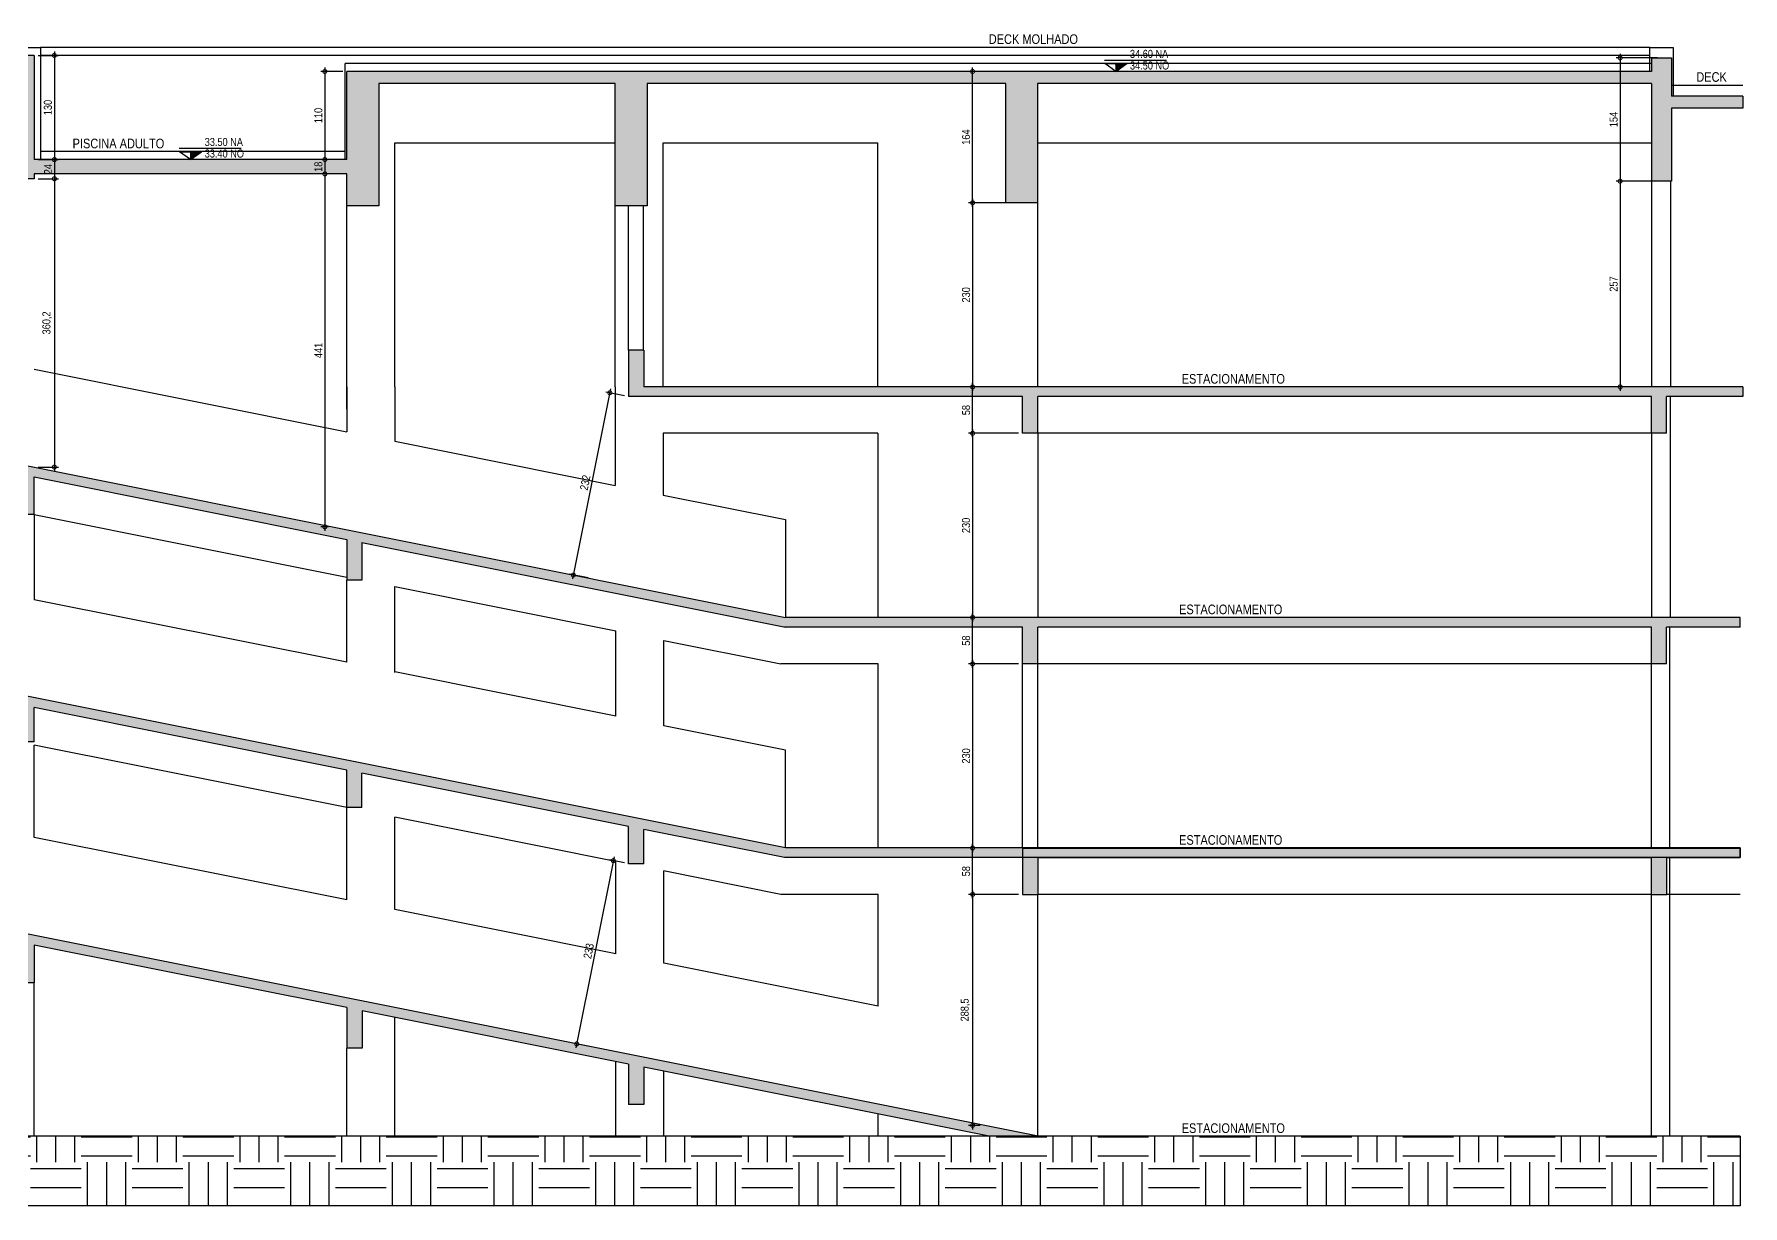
# Model space of a CAD drawing. Header units: metres. Extents: x -9138 to -7768, y 20 to 184.
# Drawn here: x -9124.9 to -9103.55, y 20.33 to 34.97 of the extents above; entities that cross this region are included whole.
import ezdxf
from ezdxf.enums import TextEntityAlignment as Align

# ---------------------------------------------------------------- set-up
doc = ezdxf.new("R2010")
doc.units = ezdxf.units.M
for name, color, linetype in [('ARQ-DIM EMBASAM', 2, 'Continuous'), ('CTE ELEV$0$ARQ-ALV ACAB', 4, 'Continuous'), ('CTE ELEV$0$ARQ-AUX', 7, 'Continuous'), ('CTE ELEV$0$ARQ-AUX1', 1, 'Continuous'), ('CTE ELEV$0$ARQ-AUX2', 2, 'Continuous'), ('CTE ELEV$0$ARQ-DIM', 2, 'Continuous'), ('CTE ELEV$0$ARQ-DIM EMBASAM', 2, 'Continuous'), ('CTE ELEV$0$ARQ-SIM', 1, 'Continuous'), ('CTE ELEV$0$ARQ-TXT', 2, 'Continuous')]:
    doc.layers.add(name, color=color, linetype=linetype)
doc.styles.add('CTE ELEV$0$Adesa', font='ARIALN.TTF')
doc.dimstyles.new('CTE ELEV$0$ADESA 1-0050', dxfattribs={"dimtxt": 0.1, "dimasz": 0.1, "dimexe": 0.05, "dimexo": 0.05, "dimgap": 0.03, "dimtad": 1, "dimdec": 1, "dimlfac": 100, "dimzin": 12, "dimtxsty": 'CTE ELEV$0$Adesa', "dimblk": 'CTE ELEV$0$_DotSmall', "dimcen": 1, "dimdle": 0.05, "dimclrd": 1, "dimclre": 1, "dimclrt": 256, "dimazin": 3, "dimtm": 1e-09, "dimtfac": 1, "dimtdec": 1, "dimtmove": 1, "dimatfit": 0, "dimldrblk": 'CTE ELEV$0$_DotSmall', "dimfxl": 0.8, "dimtvp": 2, "dimtolj": 1, "dimtzin": 0, "dimarcsym": 0})

# ---------------------------------------------------------------- blocks, each defined once
blk = doc.blocks.new('CTE ELEV$0$corte rampa 3ss')
h = blk.add_hatch(color=8)
h.dxf.hatch_style = 1
h.paths.add_polyline_path([(-17.361, 2.76), (-12.438, 2.76), (-12.438, 3.34), (-12.628, 3.34), (-12.628, 2.88), (-26.361, 2.88), (-26.361, 2.76), (-25.409, 2.76), (-25.409, 2.3), (-25.219, 2.3), (-25.219, 2.76), (-17.551, 2.76), (-17.551, 2.3), (-17.361, 2.3)])
at = {"layer": 'CTE ELEV$0$ARQ-AUX1'}
h = blk.add_hatch(color=8, dxfattribs=at)
h.dxf.hatch_style = 1
h.paths.add_polyline_path([(-9.108, 0.936), (-14.388, -0.12), (-14.4, -0.12), (-14.4, 0), (0.001, 2.88), (0.001, 2.3), (-0.186, 2.3), (-0.186, 2.72), (-4.822, 1.793), (-4.822, 1.286), (-5.012, 1.286), (-5.012, 1.755), (-8.918, 0.974), (-8.918, 0.467), (-9.108, 0.467)])
h = blk.add_hatch(color=8, dxfattribs=at)
h.dxf.hatch_style = 1
h.paths.add_polyline_path([(0.03, 2.88), (8.162, 2.88), (8.162, 2.76), (6.964, 2.76), (6.964, 2.3), (6.714, 2.3), (6.714, 2.76), (0.224, 2.76), (0.224, 2.3), (0.03, 2.3)])
h = blk.add_hatch(color=8, dxfattribs=at)
h.dxf.hatch_style = 1
h.paths.add_polyline_path([(-17.551, -0.12), (-25.219, -0.12), (-25.219, -0.58), (-25.409, -0.58), (-25.409, -0.12), (-26.328, -0.12), (-26.328, 0), (-14.4, 0), (-14.4, -0.12), (-17.361, -0.12), (-17.361, -0.58), (-17.551, -0.58)])
blk.add_lwpolyline([(-26.361, 2.88), (-26.361, 2.76)])
for p, q in [((-12.272, 2.88), (-12.272, 1.649)), ((-9.519, 2.88), (-9.519, 2.2)), ((-8.919, 2.88), (-8.919, 2.32)), ((-25.455, 2.76), (-25.455, 0)), ((-25.219, 2.3), (-25.219, 0)), ((-17.551, 2.3), (-17.551, 0)), ((-15.552, 2.3), (-15.552, 0)), ((-12.872, 2.3), (-12.872, 1.529)), ((-0.186, 2.251), (-0.186, 1.187)), ((0.001, 2.3), (0.001, 0)), ((0.03, 2.3), (0.03, 0)), ((0.224, 2.3), (0.224, 0)), ((6.714, 2.3), (6.714, 0)), ((6.964, 2.3), (6.964, 0))]:
    blk.add_line(p, q, dxfattribs=at)
for points in [[(-0.186, 4.067), (-4.412, 3.221)], [(-5.012, 3.101), (-8.919, 2.32)], [(-25.219, 2.3), (-17.551, 2.3)], [(-15.552, 2.3), (-12.872, 2.3)], [(-9.519, 2.2), (-12.272, 1.649)], [(-0.186, 2.251), (-4.412, 1.406)], [(-12.872, 1.529), (-14.4, 1.224)], [(-5.012, 1.286), (-8.918, 0.505)], [(-14.4, 1.224), (-14.4, 0)], [(-9.519, 0.385), (-12.279, -0.167)], [(-12.879, -0.287), (-14.342, -0.58)]]:
    blk.add_lwpolyline(points, dxfattribs=at)
at = {"layer": 'CTE ELEV$0$ARQ-AUX1', "color": 8}
for points in [[(8.162, 2.88), (8.162, 2.76)], [(-26.328, -0.12), (-26.328, 0)]]:
    blk.add_lwpolyline(points, dxfattribs=at)
at = {"layer": 'CTE ELEV$0$ARQ-AUX2'}
for p, q in [((-12.628, 3.34), (-12.628, 2.88)), ((-12.628, 3.34), (-12.438, 3.34)), ((-12.438, 3.34), (-12.438, 2.76)), ((-26.361, 2.88), (-12.628, 2.88)), ((0.001, 2.88), (0.001, 2.3)), ((0.03, 2.88), (8.162, 2.88)), ((0.03, 2.88), (0.03, 2.3)), ((-26.361, 2.76), (-25.409, 2.76)), ((-25.409, 2.3), (-25.409, 2.76)), ((-25.219, 2.76), (-17.551, 2.76)), ((-25.219, 2.3), (-25.219, 2.76)), ((-17.551, 2.3), (-17.551, 2.76)), ((-17.361, 2.76), (-12.438, 2.76)), ((-17.361, 2.3), (-17.361, 2.76)), ((-0.186, 2.3), (-0.186, 2.72)), ((0.224, 2.76), (0.224, 2.3)), ((0.224, 2.76), (6.714, 2.76)), ((6.714, 2.3), (6.714, 2.76)), ((6.964, 2.76), (8.162, 2.76)), ((6.964, 2.3), (6.964, 2.76)), ((-25.409, 2.3), (-25.219, 2.3)), ((-17.551, 2.3), (-17.361, 2.3)), ((0.001, 2.3), (-0.186, 2.3)), ((0.03, 2.3), (0.224, 2.3)), ((6.714, 2.3), (6.964, 2.3)), ((-5.012, 1.286), (-5.012, 1.755)), ((-4.822, 1.286), (-4.822, 1.793)), ((-9.108, 0.936), (-9.108, 0.467)), ((-8.918, 0.974), (-8.918, 0.467)), ((-26.328, 0), (-14.4, 0)), ((0.03, 0), (8.162, 0))]:
    blk.add_line(p, q, dxfattribs=at)
for points in [[(0.001, 2.88), (-14.4, 0)], [(-0.186, 2.72), (-4.822, 1.793)], [(-5.012, 1.755), (-8.918, 0.974)], [(-9.108, 0.936), (-14.4, -0.122)], [(-9.108, 0.467), (-8.918, 0.467)]]:
    blk.add_lwpolyline(points, dxfattribs=at)
at = {"layer": 'CTE ELEV$0$ARQ-DIM EMBASAM'}
blk.add_lwpolyline([(-5.012, 1.286), (-4.822, 1.286)], dxfattribs=at)
blk = doc.blocks.new('CTE ELEV$0$ct rampa 2ss')
h = blk.add_hatch(color=8)
h.dxf.hatch_style = 1
h.paths.add_polyline_path([(-8.918, 0.974), (-5.012, 1.755), (-5.012, 1.327), (-4.822, 1.327), (-4.822, 1.793), (-0.186, 2.72), (-0.186, 2.3), (0.001, 2.3), (0.001, 2.88), (-14.4, 0), (-26.328, 0), (-26.328, -0.12), (-14.388, -0.12), (-12.628, 0.232), (-12.628, -0.196), (-12.438, -0.196), (-12.438, 0.27), (-9.108, 0.936), (-9.108, 0.507), (-8.918, 0.507)])
h = blk.add_hatch(color=8)
h.dxf.hatch_style = 1
h.paths.add_polyline_path([(8.162, 2.88), (0.03, 2.88), (0.03, 2.3), (0.224, 2.3), (0.224, 2.76), (6.714, 2.76), (6.714, 2.3), (6.964, 2.3), (6.964, 2.76), (8.162, 2.76)])
blk.add_lwpolyline([(-26.328, 0), (-26.328, -0.12)])
at = {"layer": 'CTE ELEV$0$ARQ-AUX1'}
for p, q in [((-9.519, 2.194), (-9.519, 3.265)), ((-8.919, 2.32), (-8.919, 3.347)), ((-25.451, 0), (-25.451, 2.76)), ((-12.879, 1.528), (-12.879, 2.593)), ((-12.279, 1.648), (-12.279, 2.713)), ((-25.219, 0), (-25.219, 2.3)), ((-17.551, 0), (-17.551, 2.3)), ((-17.361, 0), (-17.361, 2.3)), ((-15.558, 0), (-15.558, 2.3)), ((-0.186, 1.098), (-0.186, 2.251)), ((0.001, -0.088), (0.001, 2.3)), ((0.03, -0.083), (0.03, 2.3)), ((0.224, -0.044), (0.224, 2.3)), ((-26.328, -0.58), (-25.409, -0.58)), ((-25.219, -0.58), (-17.551, -0.58)), ((-15.557, -0.58), (-14.343, -0.58))]:
    blk.add_line(p, q, dxfattribs=at)
for points in [[(-4.412, 3.221), (-4.412, 4.286)], [(-5.012, 4.166), (-5.012, 3.101)], [(-4.412, 3.221), (-0.186, 4.067)], [(-8.919, 2.32), (-5.012, 3.101)], [(-14.4, 2.758), (-14.4, 2.76)], [(-25.219, 2.3), (-17.551, 2.3)], [(-15.558, 2.3), (-14.342, 2.3)], [(-12.279, 1.648), (-9.519, 2.2)], [(-4.412, 1.406), (-0.186, 2.251)], [(6.714, 2.3), (6.714, 0)], [(6.964, 2.3), (6.964, 0)], [(-14.4, 1.224), (-12.879, 1.528)], [(-8.918, 0.505), (-5.012, 1.286)], [(-14.4, 0), (-14.4, 1.224)], [(-12.277, -0.167), (-9.518, 0.385)], [(-14.343, -0.58), (-12.877, -0.287)]]:
    blk.add_lwpolyline(points, dxfattribs=at)
at = {"layer": 'CTE ELEV$0$ARQ-AUX2'}
for p, q in [((-26.328, 2.88), (-14.4, 2.88)), ((0.001, 2.3), (0.001, 2.88)), ((0.03, 2.88), (8.162, 2.88)), ((0.03, 2.3), (0.03, 2.88)), ((-26.328, 2.76), (-25.409, 2.76)), ((-25.409, 2.3), (-25.409, 2.76)), ((-25.219, 2.76), (-17.551, 2.76)), ((-25.219, 2.3), (-25.219, 2.76)), ((-17.551, 2.3), (-17.551, 2.76)), ((-17.361, 2.76), (-14.388, 2.76)), ((-17.361, 2.3), (-17.361, 2.76)), ((-0.186, 2.3), (-0.186, 2.72)), ((0.224, 2.76), (6.714, 2.76)), ((0.224, 2.3), (0.224, 2.76)), ((6.714, 2.3), (6.714, 2.76)), ((6.964, 2.76), (8.162, 2.76)), ((6.964, 2.3), (6.964, 2.76)), ((-25.409, 2.3), (-25.219, 2.3)), ((-17.551, 2.3), (-17.361, 2.3)), ((-0.186, 2.3), (0.001, 2.3)), ((0.03, 2.3), (0.224, 2.3)), ((6.714, 2.3), (6.964, 2.3)), ((-5.012, 1.327), (-5.012, 1.755)), ((-4.822, 1.327), (-4.822, 1.793)), ((-5.012, 1.327), (-4.822, 1.327)), ((-9.108, 0.507), (-9.108, 0.936)), ((-8.918, 0.507), (-8.918, 0.974)), ((-9.108, 0.507), (-8.918, 0.507)), ((-12.628, -0.196), (-12.628, 0.232)), ((-12.438, -0.196), (-12.438, 0.27)), ((0.443, 0), (8.162, 0)), ((-26.328, 0), (-14.4, 0)), ((-26.328, -0.12), (-14.388, -0.12)), ((-12.628, -0.196), (-12.438, -0.196)), ((0.455, -0.12), (8.162, -0.12))]:
    blk.add_line(p, q, dxfattribs=at)
at = {"layer": 'CTE ELEV$0$ARQ-AUX2', "color": 8}
blk.add_line((8.162, 2.76), (8.162, 2.88), dxfattribs=at)
at = {"layer": 'CTE ELEV$0$ARQ-AUX2'}
for points in [[(-14.4, 0), (0.001, 2.88)], [(-4.822, 1.793), (-0.186, 2.72)], [(-8.918, 0.974), (-5.012, 1.755)], [(-12.438, 0.27), (-9.108, 0.936)], [(-14.388, -0.12), (-12.628, 0.232)]]:
    blk.add_lwpolyline(points, dxfattribs=at)
blk = doc.blocks.new('CTE ELEV$0$ct rampa 1ss')
h = blk.add_hatch(color=8)
h.dxf.hatch_style = 1
h.paths.add_polyline_path([(-17.362, 0.668), (-26.33, 0.668), (-26.33, 0.548), (-25.411, 0.548), (-25.411, 0.088), (-25.221, 0.088), (-25.221, 0.548), (-17.552, 0.548), (-17.552, 0.088), (-17.362, 0.088)])
h = blk.add_hatch(color=8)
h.dxf.hatch_style = 1
h.paths.add_polyline_path([(6.963, 0.548), (8.179, 0.548), (8.179, 0.668), (0.442, 0.668), (0.029, 0.586), (0.029, 0), (0.222, 0), (0.222, 0.502), (0.454, 0.548), (6.713, 0.548), (6.713, 0.088), (6.963, 0.088)])
h = blk.add_hatch(color=8)
h.dxf.hatch_style = 1
h.paths.add_polyline_path([(-4.824, -0.507), (-0.187, 0.42), (-0.187, 0), (0, 0), (0, 0.58), (-17.558, -2.932), (-16.946, -2.932), (-12.629, -2.068), (-12.629, -2.537), (-12.438, -2.537), (-12.438, -2.03), (-9.11, -1.364), (-9.11, -1.831), (-8.92, -1.831), (-8.92, -1.326), (-5.014, -0.545), (-5.014, -1.014), (-4.824, -1.014)])
at = {"layer": 'CTE ELEV$0$ARQ-AUX1'}
for p, q in [((-5.013, 0.801), (-5.013, 1.954)), ((-4.414, 0.921), (-4.414, 2.074)), ((-8.92, 0.02), (-8.92, 1.176)), ((-9.52, -0.1), (-9.52, 1.053)), ((-25.452, -2.932), (-25.452, 0.548)), ((-12.279, -0.652), (-12.279, 0.501)), ((-12.879, -0.772), (-12.879, 0.381)), ((-25.221, -2.932), (-25.221, 0.088)), ((-17.552, -2.932), (-17.552, 0.088)), ((-15.558, -1.308), (-15.558, 0.088)), ((-4.414, -2.93), (-4.414, -0.425)), ((-5.014, -2.93), (-5.014, -1.014)), ((-9.52, -2.932), (-9.52, -1.446)), ((-8.92, -2.932), (-8.92, -1.831)), ((-12.879, -2.932), (-12.879, -2.118)), ((-12.279, -2.932), (-12.279, -1.998)), ((-15.558, -2.932), (-15.558, -2.654))]:
    blk.add_line(p, q, dxfattribs=at)
for points in [[(-4.414, 0.921), (-0.187, 1.766)], [(-8.92, 0.02), (-5.013, 0.801)], [(-12.279, -0.652), (-9.52, -0.1)], [(-15.558, -1.308), (-12.879, -0.772)], [(-17.558, -1.708), (-17.552, -1.707)]]:
    blk.add_lwpolyline(points, dxfattribs=at)
at = {"layer": 'CTE ELEV$0$ARQ-AUX2'}
for p, q in [((-17.362, 0.668), (-26.33, 0.668)), ((-17.362, 0.668), (-17.362, 0.088)), ((0.442, 0.668), (8.179, 0.668)), ((-25.411, 0.548), (-26.33, 0.548)), ((-25.411, 0.088), (-25.411, 0.548)), ((-25.221, 0.088), (-25.221, 0.548)), ((-17.552, 0.548), (-25.221, 0.548)), ((-17.552, 0.548), (-17.552, 0.088)), ((0, 0.58), (0, 0)), ((0.029, 0.586), (0.029, 0)), ((0.222, 0.502), (0.222, 0)), ((0.454, 0.548), (6.713, 0.548)), ((6.713, 0.088), (6.713, 0.548)), ((6.963, 0.548), (8.179, 0.548)), ((6.963, 0.088), (6.963, 0.548)), ((-0.187, 0.42), (-0.187, 0)), ((-25.221, 0.088), (-25.411, 0.088)), ((-17.362, 0.088), (-17.552, 0.088)), ((0, 0), (-0.187, 0)), ((0.222, 0), (0.029, 0)), ((6.713, 0.088), (6.963, 0.088)), ((-5.014, -0.545), (-5.014, -1.014)), ((-4.824, -0.507), (-4.824, -1.014)), ((-9.11, -1.364), (-9.11, -1.831)), ((-8.92, -1.326), (-8.92, -1.831)), ((-12.629, -2.068), (-12.629, -2.537)), ((-12.438, -2.03), (-12.438, -2.537)), ((-26.33, -2.932), (8.179, -2.932))]:
    blk.add_line(p, q, dxfattribs=at)
at = {"layer": 'CTE ELEV$0$ARQ-AUX2', "color": 8}
for points in [[(-26.33, 0.548), (-26.33, 0.668)], [(8.179, 0.548), (8.179, 0.668)]]:
    blk.add_lwpolyline(points, dxfattribs=at)
at = {"layer": 'CTE ELEV$0$ARQ-AUX2'}
for points in [[(0.029, 0.586), (0.442, 0.668)], [(-17.558, -2.932), (0, 0.58)], [(0.222, 0.502), (0.454, 0.548)], [(-4.824, -0.507), (-0.187, 0.42)], [(-8.92, -1.326), (-5.014, -0.545)], [(-5.014, -1.014), (-4.823, -1.014)], [(-12.438, -2.03), (-9.11, -1.364)], [(-9.11, -1.831), (-8.92, -1.831)], [(-16.946, -2.932), (-12.629, -2.068)], [(-12.629, -2.537), (-12.438, -2.537)]]:
    blk.add_lwpolyline(points, dxfattribs=at)
blk = doc.blocks.new('CTE ELEV$0$_DotSmall')
at = {"color": 0, "linetype": 'ByBlock', "const_width": 0.5}
blk.add_lwpolyline([(-0.0625, 0, 1), (0.0625, 0, 1)], format="xyb", close=True, dxfattribs=at)
blk = doc.blocks.new('*D446')
at = {"layer": 'CTE ELEV$0$ARQ-AUX2', "color": 1, "lineweight": -2, "transparency": 16777216}
for p, q in [((-9113.178, 32.91), (-9113.178, 30.51)), ((-9112.815, 32.86), (-9113.228, 32.86)), ((-9112.815, 30.56), (-9113.228, 30.56))]:
    blk.add_line(p, q, dxfattribs=at)
at = {"layer": 'Defpoints', "color": 0, "transparency": 16777216}
for p in [(-9112.765, 32.86), (-9113.178, 30.56), (-9112.765, 30.56)]:
    blk.add_point(p, dxfattribs=at)
at = {"layer": 'CTE ELEV$0$ARQ-AUX2', "color": 1, "lineweight": -2, "transparency": 16777216, "xscale": 0.1, "yscale": 0.1, "zscale": 0.1}
for p, rotation in [((-9113.178, 32.86), 90), ((-9113.178, 30.56), 270)]:
    blk.add_blockref('CTE ELEV$0$_DotSmall', p, dxfattribs=dict(at, rotation=rotation))
at = {"layer": 'CTE ELEV$0$ARQ-AUX2', "transparency": 16777216, "insert": (-9113.259, 31.71), "char_height": 0.1, "attachment_point": 5, "rotation": 90, "style": 'CTE ELEV$0$Adesa'}
blk.add_mtext('\\A1;230', dxfattribs=at)
blk = doc.blocks.new('*D466')
at = {"layer": 'CTE ELEV$0$ARQ-DIM', "color": 1, "lineweight": -2, "transparency": 16777216}
for p, q in [((-9104.621, 34.67), (-9105.137, 34.67)), ((-9105.087, 34.72), (-9105.087, 33.08)), ((-9104.621, 33.13), (-9105.137, 33.13))]:
    blk.add_line(p, q, dxfattribs=at)
at = {"layer": 'Defpoints', "color": 0, "transparency": 16777216}
for p in [(-9104.571, 34.67), (-9105.087, 33.13), (-9104.571, 33.13)]:
    blk.add_point(p, dxfattribs=at)
at = {"layer": 'CTE ELEV$0$ARQ-DIM', "color": 1, "lineweight": -2, "transparency": 16777216, "xscale": 0.1, "yscale": 0.1, "zscale": 0.1}
for p, rotation in [((-9105.087, 34.67), 90), ((-9105.087, 33.13), 270)]:
    blk.add_blockref('CTE ELEV$0$_DotSmall', p, dxfattribs=dict(at, rotation=rotation))
at = {"layer": 'CTE ELEV$0$ARQ-DIM', "transparency": 16777216, "insert": (-9105.168, 33.9), "char_height": 0.1, "attachment_point": 5, "rotation": 90, "style": 'CTE ELEV$0$Adesa'}
blk.add_mtext('\\A1;154', dxfattribs=at)
blk = doc.blocks.new('*D467')
at = {"layer": 'CTE ELEV$0$ARQ-DIM', "color": 1, "lineweight": -2, "transparency": 16777216}
for p, q in [((-9104.621, 33.13), (-9105.137, 33.13)), ((-9105.087, 33.18), (-9105.087, 30.51)), ((-9104.621, 30.56), (-9105.137, 30.56))]:
    blk.add_line(p, q, dxfattribs=at)
at = {"layer": 'Defpoints', "color": 0, "transparency": 16777216}
for p in [(-9104.571, 33.13), (-9105.087, 30.56), (-9104.571, 30.56)]:
    blk.add_point(p, dxfattribs=at)
at = {"layer": 'CTE ELEV$0$ARQ-DIM', "color": 1, "lineweight": -2, "transparency": 16777216, "xscale": 0.1, "yscale": 0.1, "zscale": 0.1}
for p, rotation in [((-9105.087, 33.13), 90), ((-9105.087, 30.56), 270)]:
    blk.add_blockref('CTE ELEV$0$_DotSmall', p, dxfattribs=dict(at, rotation=rotation))
at = {"layer": 'CTE ELEV$0$ARQ-DIM', "transparency": 16777216, "insert": (-9105.168, 31.845), "char_height": 0.1, "attachment_point": 5, "rotation": 90, "style": 'CTE ELEV$0$Adesa'}
blk.add_mtext('\\A1;257', dxfattribs=at)
blk = doc.blocks.new('*D468')
at = {"layer": 'CTE ELEV$0$ARQ-DIM', "color": 1, "lineweight": -2, "transparency": 16777216}
for p, q in [((-9112.615, 34.5), (-9113.228, 34.5)), ((-9113.178, 32.81), (-9113.178, 34.55)), ((-9112.615, 32.86), (-9113.228, 32.86))]:
    blk.add_line(p, q, dxfattribs=at)
at = {"layer": 'Defpoints', "color": 0, "transparency": 16777216}
for p in [(-9113.178, 34.5), (-9112.565, 34.5), (-9112.565, 32.86)]:
    blk.add_point(p, dxfattribs=at)
at = {"layer": 'CTE ELEV$0$ARQ-DIM', "color": 1, "lineweight": -2, "transparency": 16777216, "xscale": 0.1, "yscale": 0.1, "zscale": 0.1}
for p, rotation in [((-9113.178, 34.5), 90), ((-9113.178, 32.86), 270)]:
    blk.add_blockref('CTE ELEV$0$_DotSmall', p, dxfattribs=dict(at, rotation=rotation))
at = {"layer": 'CTE ELEV$0$ARQ-DIM', "transparency": 16777216, "insert": (-9113.259, 33.68), "char_height": 0.1, "attachment_point": 5, "rotation": 90, "style": 'CTE ELEV$0$Adesa'}
blk.add_mtext('\\A1;164', dxfattribs=at)
blk = doc.blocks.new('*D469')
at = {"layer": 'CTE ELEV$0$ARQ-DIM', "color": 1, "lineweight": -2, "transparency": 16777216}
for p, q in [((-9121.047, 34.5), (-9121.321, 34.5)), ((-9121.271, 34.55), (-9121.271, 33.35)), ((-9121.047, 33.4), (-9121.321, 33.4))]:
    blk.add_line(p, q, dxfattribs=at)
at = {"layer": 'Defpoints', "color": 0, "transparency": 16777216}
for p in [(-9120.997, 34.5), (-9121.271, 33.4), (-9120.997, 33.4)]:
    blk.add_point(p, dxfattribs=at)
at = {"layer": 'CTE ELEV$0$ARQ-DIM', "color": 1, "lineweight": -2, "transparency": 16777216, "xscale": 0.1, "yscale": 0.1, "zscale": 0.1}
for p, rotation in [((-9121.271, 34.5), 90), ((-9121.271, 33.4), 270)]:
    blk.add_blockref('CTE ELEV$0$_DotSmall', p, dxfattribs=dict(at, rotation=rotation))
at = {"layer": 'CTE ELEV$0$ARQ-DIM', "transparency": 16777216, "insert": (-9121.352, 33.95), "char_height": 0.1, "attachment_point": 5, "rotation": 90, "style": 'CTE ELEV$0$Adesa'}
blk.add_mtext('\\A1;110', dxfattribs=at)
blk = doc.blocks.new('*D470')
at = {"layer": 'CTE ELEV$0$ARQ-DIM', "color": 1, "lineweight": -2, "transparency": 16777216}
for p, q in [((-9121.234, 33.4), (-9121.321, 33.4)), ((-9121.271, 33.45), (-9121.271, 33.17)), ((-9121.227, 33.22), (-9121.321, 33.22))]:
    blk.add_line(p, q, dxfattribs=at)
at = {"layer": 'Defpoints', "color": 0, "transparency": 16777216}
for p in [(-9121.184, 33.4), (-9121.271, 33.22), (-9121.177, 33.22)]:
    blk.add_point(p, dxfattribs=at)
at = {"layer": 'CTE ELEV$0$ARQ-DIM', "color": 1, "lineweight": -2, "transparency": 16777216, "xscale": 0.1, "yscale": 0.1, "zscale": 0.1}
for p, rotation in [((-9121.271, 33.4), 90), ((-9121.271, 33.22), 270)]:
    blk.add_blockref('CTE ELEV$0$_DotSmall', p, dxfattribs=dict(at, rotation=rotation))
at = {"layer": 'CTE ELEV$0$ARQ-DIM', "transparency": 16777216, "insert": (-9121.352, 33.31), "char_height": 0.1, "attachment_point": 5, "rotation": 90, "style": 'CTE ELEV$0$Adesa'}
blk.add_mtext('\\A1;18', dxfattribs=at)
blk = doc.blocks.new('*D471')
at = {"layer": 'CTE ELEV$0$ARQ-DIM', "color": 1, "lineweight": -2, "transparency": 16777216}
for p, q in [((-9121.227, 33.22), (-9121.321, 33.22)), ((-9121.271, 33.27), (-9121.271, 28.762)), ((-9121.227, 28.812), (-9121.321, 28.812))]:
    blk.add_line(p, q, dxfattribs=at)
at = {"layer": 'Defpoints', "color": 0, "transparency": 16777216}
for p in [(-9121.177, 33.22), (-9121.271, 28.812), (-9121.177, 28.812)]:
    blk.add_point(p, dxfattribs=at)
at = {"layer": 'CTE ELEV$0$ARQ-DIM', "color": 1, "lineweight": -2, "transparency": 16777216, "xscale": 0.1, "yscale": 0.1, "zscale": 0.1}
for p, rotation in [((-9121.271, 33.22), 90), ((-9121.271, 28.812), 270)]:
    blk.add_blockref('CTE ELEV$0$_DotSmall', p, dxfattribs=dict(at, rotation=rotation))
at = {"layer": 'CTE ELEV$0$ARQ-DIM', "transparency": 16777216, "insert": (-9121.351, 31.016), "char_height": 0.1, "attachment_point": 5, "rotation": 90, "style": 'CTE ELEV$0$Adesa'}
blk.add_mtext('\\A1;441', dxfattribs=at)
blk = doc.blocks.new('*D472')
at = {"layer": 'CTE ELEV$0$ARQ-DIM', "color": 1, "lineweight": -2, "transparency": 16777216}
for p, q in [((-9124.853, 34.7), (-9124.601, 34.7)), ((-9124.651, 34.75), (-9124.651, 33.35)), ((-9124.853, 33.4), (-9124.601, 33.4))]:
    blk.add_line(p, q, dxfattribs=at)
at = {"layer": 'Defpoints', "color": 0, "transparency": 16777216}
for p in [(-9124.903, 34.7), (-9124.903, 33.4), (-9124.651, 33.4)]:
    blk.add_point(p, dxfattribs=at)
at = {"layer": 'CTE ELEV$0$ARQ-DIM', "color": 1, "lineweight": -2, "transparency": 16777216, "xscale": 0.1, "yscale": 0.1, "zscale": 0.1}
for p, rotation in [((-9124.651, 34.7), 90), ((-9124.651, 33.4), 270)]:
    blk.add_blockref('CTE ELEV$0$_DotSmall', p, dxfattribs=dict(at, rotation=rotation))
at = {"layer": 'CTE ELEV$0$ARQ-DIM', "transparency": 16777216, "insert": (-9124.732, 34.05), "char_height": 0.1, "attachment_point": 5, "rotation": 90, "style": 'CTE ELEV$0$Adesa'}
blk.add_mtext('\\A1;130', dxfattribs=at)
blk = doc.blocks.new('*D473')
at = {"layer": 'CTE ELEV$0$ARQ-DIM', "color": 1, "lineweight": -2, "transparency": 16777216}
for p, q in [((-9124.853, 33.16), (-9124.601, 33.16)), ((-9124.651, 33.21), (-9124.651, 29.508)), ((-9124.853, 29.558), (-9124.601, 29.558))]:
    blk.add_line(p, q, dxfattribs=at)
at = {"layer": 'Defpoints', "color": 0, "transparency": 16777216}
for p in [(-9124.903, 33.16), (-9124.903, 29.558), (-9124.651, 29.558)]:
    blk.add_point(p, dxfattribs=at)
at = {"layer": 'CTE ELEV$0$ARQ-DIM', "color": 1, "lineweight": -2, "transparency": 16777216, "xscale": 0.1, "yscale": 0.1, "zscale": 0.1}
for p, rotation in [((-9124.651, 33.16), 90), ((-9124.651, 29.558), 270)]:
    blk.add_blockref('CTE ELEV$0$_DotSmall', p, dxfattribs=dict(at, rotation=rotation))
at = {"layer": 'CTE ELEV$0$ARQ-DIM', "transparency": 16777216, "insert": (-9124.741, 31.359), "char_height": 0.1, "attachment_point": 5, "rotation": 90, "style": 'CTE ELEV$0$Adesa'}
blk.add_mtext('\\A1;360,2', dxfattribs=at)
blk = doc.blocks.new('*D474')
at = {"layer": 'CTE ELEV$0$ARQ-DIM', "color": 1, "lineweight": -2, "transparency": 16777216}
for p, q in [((-9124.677, 33.4), (-9124.599, 33.4)), ((-9124.649, 33.45), (-9124.649, 33.11)), ((-9124.677, 33.16), (-9124.599, 33.16))]:
    blk.add_line(p, q, dxfattribs=at)
at = {"layer": 'Defpoints', "color": 0, "transparency": 16777216}
for p in [(-9124.727, 33.4), (-9124.727, 33.16), (-9124.649, 33.16)]:
    blk.add_point(p, dxfattribs=at)
at = {"layer": 'CTE ELEV$0$ARQ-DIM', "color": 1, "lineweight": -2, "transparency": 16777216, "xscale": 0.1, "yscale": 0.1, "zscale": 0.1}
for p, rotation in [((-9124.649, 33.4), 90), ((-9124.649, 33.16), 270)]:
    blk.add_blockref('CTE ELEV$0$_DotSmall', p, dxfattribs=dict(at, rotation=rotation))
at = {"layer": 'CTE ELEV$0$ARQ-DIM', "transparency": 16777216, "insert": (-9124.729, 33.28), "char_height": 0.1, "attachment_point": 5, "rotation": 90, "style": 'CTE ELEV$0$Adesa'}
blk.add_mtext('\\A1;24', dxfattribs=at)
blk = doc.blocks.new('*D478')
at = {"layer": 'CTE ELEV$0$ARQ-DIM', "color": 1, "lineweight": -2, "transparency": 16777216}
for p, q in [((-9117.701, 30.536), (-9118.176, 28.161)), ((-9117.527, 30.45), (-9117.76, 30.496)), ((-9117.982, 28.173), (-9118.215, 28.22))]:
    blk.add_line(p, q, dxfattribs=at)
at = {"layer": 'Defpoints', "color": 0, "transparency": 16777216}
for p in [(-9117.478, 30.44), (-9118.166, 28.21), (-9117.933, 28.164)]:
    blk.add_point(p, dxfattribs=at)
at = {"layer": 'CTE ELEV$0$ARQ-DIM', "color": 1, "lineweight": -2, "transparency": 16777216, "xscale": 0.1, "yscale": 0.1, "zscale": 0.1}
for p, rotation in [((-9117.711, 30.487), 78.68991542243513), ((-9118.166, 28.21), 258.6899154224351)]:
    blk.add_blockref('CTE ELEV$0$_DotSmall', p, dxfattribs=dict(at, rotation=rotation))
at = {"layer": 'CTE ELEV$0$ARQ-DIM', "transparency": 16777216, "insert": (-9118.018, 29.364), "char_height": 0.1, "attachment_point": 5, "rotation": 78.6899, "style": 'CTE ELEV$0$Adesa'}
blk.add_mtext('\\A1;232', dxfattribs=at)
blk = doc.blocks.new('*D484')
at = {"layer": 'CTE ELEV$0$ARQ-DIM', "color": 1, "lineweight": -2, "transparency": 16777216}
for p, q in [((-9117.657, 24.691), (-9118.134, 22.304)), ((-9117.527, 24.614), (-9117.716, 24.652)), ((-9117.985, 22.325), (-9118.174, 22.363))]:
    blk.add_line(p, q, dxfattribs=at)
at = {"layer": 'Defpoints', "color": 0, "transparency": 16777216}
for p in [(-9117.478, 24.604), (-9118.125, 22.353), (-9117.936, 22.315)]:
    blk.add_point(p, dxfattribs=at)
at = {"layer": 'CTE ELEV$0$ARQ-DIM', "color": 1, "lineweight": -2, "transparency": 16777216, "xscale": 0.1, "yscale": 0.1, "zscale": 0.1}
for p, rotation in [((-9117.667, 24.642), 78.69006752598634), ((-9118.125, 22.353), 258.6900675259863)]:
    blk.add_blockref('CTE ELEV$0$_DotSmall', p, dxfattribs=dict(at, rotation=rotation))
at = {"layer": 'CTE ELEV$0$ARQ-DIM', "transparency": 16777216, "insert": (-9117.975, 23.513), "char_height": 0.1, "attachment_point": 5, "rotation": 78.6901, "style": 'CTE ELEV$0$Adesa'}
blk.add_mtext('\\A1;233', dxfattribs=at)
blk = doc.blocks.new('*U363')
h = blk.add_hatch()
h.set_pattern_fill('ANSI31', color=1, scale=0.0025, style=0)
h.set_pattern_definition([(45, (12.664487, 63.115115), (-0.0056126601, 0.0056126601), [])])
h.paths.add_polyline_path([(0.138, 0.098), (0.001, 0.098), (0, 0)])
at = {"color": 1}
blk.add_line((-0.142, 0.14), (0.633, 0.14), dxfattribs=at)
for points in [[(-0.137, 0.098), (0.001, 0.098), (0, 0), (-0.137, 0.098)], [(0.138, 0.098), (0.001, 0.098), (0, 0), (0.138, 0.098)]]:
    blk.add_lwpolyline(points, close=True, dxfattribs=at)
at = {"color": 1, "style": 'CTE ELEV$0$Adesa'}
blk.add_attdef('PAVIMENTO_001', (-0.013, 0.338), '', height=0.1, dxfattribs=at)
at = {"color": 3, "style": 'CTE ELEV$0$Adesa'}
blk.add_attdef('NA', text='', height=0.1, dxfattribs=at).set_placement((0.178, 0.14), align=Align.BOTTOM_LEFT)
blk.add_attdef('NO', text='', height=0.1, dxfattribs=at).set_placement((0.178, 0.125), align=Align.TOP_LEFT)
blk = doc.blocks.new('*D486')
at = {"layer": 'CTE ELEV$0$ARQ-DIM', "color": 1, "lineweight": -2, "transparency": 16777216}
for p, q in [((-9112.604, 30.56), (-9113.228, 30.56)), ((-9113.178, 29.93), (-9113.178, 30.61)), ((-9112.604, 29.98), (-9113.228, 29.98))]:
    blk.add_line(p, q, dxfattribs=at)
at = {"layer": 'Defpoints', "color": 0, "transparency": 16777216}
for p in [(-9113.178, 30.56), (-9112.554, 30.56), (-9112.554, 29.98)]:
    blk.add_point(p, dxfattribs=at)
at = {"layer": 'CTE ELEV$0$ARQ-DIM', "color": 1, "lineweight": -2, "transparency": 16777216, "xscale": 0.1, "yscale": 0.1, "zscale": 0.1}
for p, rotation in [((-9113.178, 30.56), 90), ((-9113.178, 29.98), 270)]:
    blk.add_blockref('CTE ELEV$0$_DotSmall', p, dxfattribs=dict(at, rotation=rotation))
at = {"layer": 'CTE ELEV$0$ARQ-DIM', "transparency": 16777216, "insert": (-9113.259, 30.27), "char_height": 0.1, "attachment_point": 5, "rotation": 90, "style": 'CTE ELEV$0$Adesa'}
blk.add_mtext('\\A1;58', dxfattribs=at)
blk = doc.blocks.new('*D487')
at = {"layer": 'CTE ELEV$0$ARQ-DIM', "color": 1, "lineweight": -2, "transparency": 16777216}
for p, q in [((-9112.966, 29.98), (-9113.228, 29.98)), ((-9113.178, 30.03), (-9113.178, 27.63)), ((-9112.966, 27.68), (-9113.228, 27.68))]:
    blk.add_line(p, q, dxfattribs=at)
at = {"layer": 'Defpoints', "color": 0, "transparency": 16777216}
for p in [(-9112.916, 29.98), (-9113.178, 27.68), (-9112.916, 27.68)]:
    blk.add_point(p, dxfattribs=at)
at = {"layer": 'CTE ELEV$0$ARQ-DIM', "color": 1, "lineweight": -2, "transparency": 16777216, "xscale": 0.1, "yscale": 0.1, "zscale": 0.1}
for p, rotation in [((-9113.178, 29.98), 90), ((-9113.178, 27.68), 270)]:
    blk.add_blockref('CTE ELEV$0$_DotSmall', p, dxfattribs=dict(at, rotation=rotation))
at = {"layer": 'CTE ELEV$0$ARQ-DIM', "transparency": 16777216, "insert": (-9113.259, 28.83), "char_height": 0.1, "attachment_point": 5, "rotation": 90, "style": 'CTE ELEV$0$Adesa'}
blk.add_mtext('\\A1;230', dxfattribs=at)
blk = doc.blocks.new('*D488')
at = {"layer": 'CTE ELEV$0$ARQ-DIM', "color": 1, "lineweight": -2, "transparency": 16777216}
for p, q in [((-9112.604, 27.68), (-9113.228, 27.68)), ((-9113.178, 27.05), (-9113.178, 27.73)), ((-9112.604, 27.1), (-9113.228, 27.1))]:
    blk.add_line(p, q, dxfattribs=at)
at = {"layer": 'Defpoints', "color": 0, "transparency": 16777216}
for p in [(-9113.178, 27.68), (-9112.554, 27.68), (-9112.554, 27.1)]:
    blk.add_point(p, dxfattribs=at)
at = {"layer": 'CTE ELEV$0$ARQ-DIM', "color": 1, "lineweight": -2, "transparency": 16777216, "xscale": 0.1, "yscale": 0.1, "zscale": 0.1}
for p, rotation in [((-9113.178, 27.68), 90), ((-9113.178, 27.1), 270)]:
    blk.add_blockref('CTE ELEV$0$_DotSmall', p, dxfattribs=dict(at, rotation=rotation))
at = {"layer": 'CTE ELEV$0$ARQ-DIM', "transparency": 16777216, "insert": (-9113.259, 27.39), "char_height": 0.1, "attachment_point": 5, "rotation": 90, "style": 'CTE ELEV$0$Adesa'}
blk.add_mtext('\\A1;58', dxfattribs=at)
blk = doc.blocks.new('*D489')
at = {"layer": 'CTE ELEV$0$ARQ-DIM', "color": 1, "lineweight": -2, "transparency": 16777216}
for p, q in [((-9113.178, 27.15), (-9113.178, 24.75)), ((-9112.966, 27.1), (-9113.228, 27.1)), ((-9112.966, 24.8), (-9113.228, 24.8))]:
    blk.add_line(p, q, dxfattribs=at)
at = {"layer": 'Defpoints', "color": 0, "transparency": 16777216}
for p in [(-9112.916, 27.1), (-9113.178, 24.8), (-9112.916, 24.8)]:
    blk.add_point(p, dxfattribs=at)
at = {"layer": 'CTE ELEV$0$ARQ-DIM', "color": 1, "lineweight": -2, "transparency": 16777216, "xscale": 0.1, "yscale": 0.1, "zscale": 0.1}
for p, rotation in [((-9113.178, 27.1), 90), ((-9113.178, 24.8), 270)]:
    blk.add_blockref('CTE ELEV$0$_DotSmall', p, dxfattribs=dict(at, rotation=rotation))
at = {"layer": 'CTE ELEV$0$ARQ-DIM', "transparency": 16777216, "insert": (-9113.259, 25.95), "char_height": 0.1, "attachment_point": 5, "rotation": 90, "style": 'CTE ELEV$0$Adesa'}
blk.add_mtext('\\A1;230', dxfattribs=at)
blk = doc.blocks.new('*D490')
at = {"layer": 'CTE ELEV$0$ARQ-DIM', "color": 1, "lineweight": -2, "transparency": 16777216}
for p, q in [((-9112.604, 24.8), (-9113.228, 24.8)), ((-9113.178, 24.17), (-9113.178, 24.85)), ((-9112.604, 24.22), (-9113.228, 24.22))]:
    blk.add_line(p, q, dxfattribs=at)
at = {"layer": 'Defpoints', "color": 0, "transparency": 16777216}
for p in [(-9113.178, 24.8), (-9112.554, 24.8), (-9112.554, 24.22)]:
    blk.add_point(p, dxfattribs=at)
at = {"layer": 'CTE ELEV$0$ARQ-DIM', "color": 1, "lineweight": -2, "transparency": 16777216, "xscale": 0.1, "yscale": 0.1, "zscale": 0.1}
for p, rotation in [((-9113.178, 24.8), 90), ((-9113.178, 24.22), 270)]:
    blk.add_blockref('CTE ELEV$0$_DotSmall', p, dxfattribs=dict(at, rotation=rotation))
at = {"layer": 'CTE ELEV$0$ARQ-DIM', "transparency": 16777216, "insert": (-9113.259, 24.51), "char_height": 0.1, "attachment_point": 5, "rotation": 90, "style": 'CTE ELEV$0$Adesa'}
blk.add_mtext('\\A1;58', dxfattribs=at)
blk = doc.blocks.new('*D491')
at = {"layer": 'CTE ELEV$0$ARQ-DIM', "color": 1, "lineweight": -2, "transparency": 16777216}
for p, q in [((-9112.966, 24.22), (-9113.228, 24.22)), ((-9113.178, 24.27), (-9113.178, 21.285)), ((-9113.083, 21.335), (-9113.228, 21.335))]:
    blk.add_line(p, q, dxfattribs=at)
at = {"layer": 'Defpoints', "color": 0, "transparency": 16777216}
for p in [(-9112.916, 24.22), (-9113.178, 21.335), (-9113.033, 21.335)]:
    blk.add_point(p, dxfattribs=at)
at = {"layer": 'CTE ELEV$0$ARQ-DIM', "color": 1, "lineweight": -2, "transparency": 16777216, "xscale": 0.1, "yscale": 0.1, "zscale": 0.1}
for p, rotation in [((-9113.178, 24.22), 90), ((-9113.178, 21.335), 270)]:
    blk.add_blockref('CTE ELEV$0$_DotSmall', p, dxfattribs=dict(at, rotation=rotation))
at = {"layer": 'CTE ELEV$0$ARQ-DIM', "transparency": 16777216, "insert": (-9113.268, 22.777), "char_height": 0.1, "attachment_point": 5, "rotation": 90, "style": 'CTE ELEV$0$Adesa'}
blk.add_mtext('\\A1;288,5', dxfattribs=at)
blk = doc.blocks.new('CTE ELEV')
at = {"layer": 'CTE ELEV$0$ARQ-ALV ACAB'}
h = blk.add_hatch(color=8, dxfattribs=at)
h.dxf.hatch_style = 1
h.paths.add_polyline_path([(-9120.5974, 34.35), (-9117.6443, 34.35), (-9117.6443, 32.8199), (-9117.2445, 32.82), (-9117.2445, 34.35), (-9112.7648, 34.35), (-9112.7648, 32.8599), (-9112.365, 32.86), (-9112.365, 34.35), (-9104.6962, 34.35), (-9104.6962, 33.13), (-9104.4462, 33.13), (-9104.4462, 34.04), (-9103.5543, 34.04), (-9103.5543, 34.19), (-9104.4462, 34.19), (-9104.4462, 34.67), (-9104.6962, 34.67), (-9104.6962, 34.5), (-9120.9972, 34.5), (-9120.9972, 33.4), (-9124.9031, 33.4), (-9124.9031, 34.7), (-9125.0933, 34.7), (-9125.0933, 34.5), (-9129.9167, 34.5), (-9129.9167, 33.67), (-9129.7292, 33.67), (-9129.7292, 34.35), (-9125.0933, 34.35), (-9125.0933, 33.16), (-9124.9031, 33.16), (-9124.9031, 33.22), (-9120.9972, 33.22), (-9120.9972, 32.8199), (-9120.5974, 32.82)])
at = {"layer": 'CTE ELEV$0$ARQ-AUX'}
h = blk.add_hatch(dxfattribs=at)
h.set_pattern_fill('EARTH', color=8, scale=0.1)
h.paths.add_polyline_path([(-9103.5869, 21.2), (-9138.096, 21.2), (-9138.096, 20.3302), (-9103.5869, 20.3302)])
at = {"layer": 'CTE ELEV$0$ARQ-ALV ACAB'}
for p, q in [((-9104.6962, 34.6), (-9121.0172, 34.6)), ((-9104.4462, 34.3306), (-9103.5543, 34.3306)), ((-9121.0172, 33.5), (-9124.8233, 33.5))]:
    blk.add_line(p, q, dxfattribs=at)
for points in [[(-9125.1133, 34.5), (-9125.1133, 34.8), (-9124.8233, 34.8), (-9124.8233, 33.4)], [(-9104.7162, 34.5), (-9104.7162, 34.8), (-9104.4262, 34.8), (-9104.4262, 34.19)], [(-9121.0172, 33.4), (-9121.0172, 34.6)]]:
    blk.add_lwpolyline(points, dxfattribs=at)
at = {"layer": 'CTE ELEV$0$ARQ-AUX'}
for points in [[(-9104.7162, 34.8), (-9124.8233, 34.8)], [(-9103.5869, 21.2), (-9103.5869, 20.3302), (-9138.096, 20.3302), (-9138.096, 21.2)]]:
    blk.add_lwpolyline(points, dxfattribs=at)
at = {"layer": 'CTE ELEV$0$ARQ-AUX1'}
for p, q in [((-9120.396, 33.61), (-9117.6443, 33.61)), ((-9117.0431, 33.61), (-9114.3636, 33.61)), ((-9112.365, 33.61), (-9104.6962, 33.61))]:
    blk.add_line(p, q, dxfattribs=at)
for points in [[(-9104.7162, 34.7), (-9124.8233, 34.7)], [(-9120.396, 30.56), (-9120.396, 33.61)], [(-9117.0431, 30.56), (-9117.0431, 33.61)], [(-9114.3636, 30.56), (-9114.3636, 33.61)], [(-9104.6962, 33.13), (-9104.6962, 30.56)], [(-9104.46, 33.13), (-9104.46, 30.56)], [(-9120.996, 30.2799), (-9120.9972, 32.8199)], [(-9117.6431, 30.56), (-9117.6443, 32.8199)], [(-9112.365, 32.86), (-9112.365, 30.56)]]:
    blk.add_lwpolyline(points, dxfattribs=at)
at = {"layer": 'CTE ELEV$0$ARQ-AUX2'}
for p, q in [((-9124.9031, 34.7), (-9125.0933, 34.7)), ((-9124.9031, 34.7), (-9124.9031, 33.4)), ((-9104.6962, 34.67), (-9104.4462, 34.67)), ((-9104.6962, 34.67), (-9104.6962, 34.5)), ((-9104.4462, 34.67), (-9104.4462, 34.19)), ((-9104.6962, 34.5), (-9120.9972, 34.5)), ((-9117.6443, 34.35), (-9120.5974, 34.35)), ((-9112.7648, 34.35), (-9117.2445, 34.35)), ((-9104.6962, 34.35), (-9112.365, 34.35)), ((-9104.6962, 34.35), (-9104.6962, 33.13)), ((-9103.5543, 34.19), (-9104.4462, 34.19)), ((-9103.5543, 34.04), (-9104.4462, 34.04)), ((-9104.4462, 34.04), (-9104.4462, 33.13)), ((-9120.9972, 33.4), (-9124.9031, 33.4)), ((-9124.9031, 33.16), (-9125.0933, 33.16)), ((-9120.9972, 33.22), (-9124.9031, 33.22)), ((-9124.9031, 33.22), (-9124.9031, 33.16)), ((-9104.4462, 33.13), (-9104.6962, 33.13))]:
    blk.add_line(p, q, dxfattribs=at)
for points in [[(-9120.9972, 33.4), (-9120.9972, 34.5)], [(-9120.5974, 34.35), (-9120.5974, 32.82), (-9120.9972, 32.8199), (-9120.9972, 33.22)], [(-9117.2445, 34.35), (-9117.2445, 32.82), (-9117.6443, 32.8199), (-9117.6443, 34.35)], [(-9112.365, 34.35), (-9112.365, 32.86), (-9112.7648, 32.8599), (-9112.7648, 34.35)], [(-9117.4778, 31.02), (-9117.4781, 32.82)], [(-9117.2894, 31.02), (-9117.2896, 32.82)]]:
    blk.add_lwpolyline(points, dxfattribs=at)
at = {"layer": 'CTE ELEV$0$ARQ-AUX2', "color": 8}
blk.add_lwpolyline([(-9103.5543, 34.19), (-9103.5543, 34.04)], dxfattribs=at)
at = {"layer": 'CTE ELEV$0$ARQ-ALV ACAB', "xscale": -1}
blk.add_blockref('CTE ELEV$0$ct rampa 2ss', (-9129.9154, 24.8), dxfattribs=at)
at = {"layer": 'CTE ELEV$0$ARQ-AUX1', "xscale": -1}
blk.add_blockref('CTE ELEV$0$corte rampa 3ss', (-9129.9154, 27.68), dxfattribs=at)
at = {"layer": 'CTE ELEV$0$ARQ-AUX2', "xscale": -1}
blk.add_blockref('CTE ELEV$0$ct rampa 1ss', (-9129.9167, 24.1316), dxfattribs=at)
at = {"layer": 'CTE ELEV$0$ARQ-SIM', "color": 1}
ref = blk.add_blockref('*U363', (-9111.3894, 34.5), dxfattribs=at)
ref.add_attrib('NA', '34.60 NA', dxfattribs={"layer": '0', "color": 3, "height": 0.1, "style": 'CTE ELEV$0$Adesa'}).set_placement((-9111.2116, 34.6397), align=Align.BOTTOM_LEFT)
ref.add_attrib('NO', '34.50 NO', dxfattribs={"layer": '0', "color": 3, "height": 0.1, "style": 'CTE ELEV$0$Adesa'}).set_placement((-9111.2116, 34.625), align=Align.TOP_LEFT)
ref = blk.add_blockref('*U363', (-9122.9502, 33.4), dxfattribs=at)
ref.add_attrib('NA', '33.50 NA', dxfattribs={"layer": '0', "color": 3, "height": 0.1, "style": 'CTE ELEV$0$Adesa'}).set_placement((-9122.7723, 33.5397), align=Align.BOTTOM_LEFT)
ref.add_attrib('NO', '33.40 NO', dxfattribs={"layer": '0', "color": 3, "height": 0.1, "style": 'CTE ELEV$0$Adesa'}).set_placement((-9122.7723, 33.525), align=Align.TOP_LEFT)
at = {"layer": 'CTE ELEV$0$ARQ-TXT', "style": 'CTE ELEV$0$Adesa'}
for s, p in [('DECK MOLHADO', (-9112.4185, 34.8442, -0.0353)), ('DECK ', (-9103.9257, 34.3712, -0.0353)), ('PISCINA ADULTO', (-9123.8505, 33.5405, -0.0353)), ('ESTACIONAMENTO', (-9109.9206, 30.6006, -0.0353)), ('ESTACIONAMENTO', (-9109.9532, 27.7206, -0.0353)), ('ESTACIONAMENTO', (-9109.9532, 24.8406, -0.0353)), ('ESTACIONAMENTO', (-9109.9206, 21.2406, -0.0353))]:
    blk.add_text(s, height=0.12, dxfattribs=at).set_placement(p, align=Align.CENTER)
at = {"layer": 'CTE ELEV$0$ARQ-AUX2'}
dim = blk.add_linear_dim(base=(-9113.1779, 30.56), p1=(-9112.7648, 32.8599), p2=(-9112.7648, 30.56), angle=90, dimstyle='CTE ELEV$0$ADESA 1-0050', dxfattribs=at)
dim.commit()
dim.dimension.update_dxf_attribs({"geometry": '*D446', "text_midpoint": (-9113.259, 31.71)})
at = {"layer": 'CTE ELEV$0$ARQ-DIM'}
for base, p1, p2, picture, middle in [((-9124.6508, 33.4), (-9124.9031, 34.7), (-9124.9031, 33.4), '*D472', (-9124.7319, 34.05)), ((-9105.0872, 33.13), (-9104.5712, 34.67), (-9104.5712, 33.13), '*D466', (-9105.1683, 33.9)), ((-9121.2711, 33.4), (-9120.9972, 34.5), (-9120.9972, 33.4), '*D469', (-9121.3522, 33.95)), ((-9113.1779, 34.5), (-9112.5649, 32.86), (-9112.5649, 34.5), '*D468', (-9113.259, 33.68)), ((-9124.6489, 33.16), (-9124.727, 33.4), (-9124.727, 33.16), '*D474', (-9124.7291, 33.28)), ((-9121.2711, 33.22), (-9121.1842, 33.4), (-9121.1766, 33.22), '*D470', (-9121.3522, 33.31)), ((-9124.65082, 29.55754), (-9124.90313, 33.16), (-9124.90313, 29.55754), '*D473', (-9124.74091, 31.35877)), ((-9105.0872, 30.56), (-9104.5712, 33.13), (-9104.5712, 30.56), '*D467', (-9105.1683, 31.845)), ((-9113.1779, 30.56), (-9112.5543, 29.98), (-9112.5543, 30.56), '*D486', (-9113.259, 30.27)), ((-9113.1779, 27.68), (-9112.9161, 29.98), (-9112.9161, 27.68), '*D487', (-9113.259, 28.83)), ((-9113.1779, 27.68), (-9112.5543, 27.1), (-9112.5543, 27.68), '*D488', (-9113.259, 27.39)), ((-9113.1779, 24.8), (-9112.9161, 27.1), (-9112.9161, 24.8), '*D489', (-9113.259, 25.95)), ((-9113.1779, 24.8), (-9112.5543, 24.22), (-9112.5543, 24.8), '*D490', (-9113.259, 24.51)), ((-9113.1779, 21.3349), (-9112.9161, 24.22), (-9113.0332, 21.3349), '*D491', (-9113.268, 22.7774))]:
    dim = blk.add_linear_dim(base=base, p1=p1, p2=p2, angle=90, dimstyle='CTE ELEV$0$ADESA 1-0050', dxfattribs=at)
    dim.commit()
    dim.dimension.update_dxf_attribs({"geometry": picture, "text_midpoint": middle})
dim = blk.add_linear_dim(base=(-9121.2711, 28.8122), p1=(-9121.1766, 33.22), p2=(-9121.1766, 28.8122), angle=90, dimstyle='CTE ELEV$0$ADESA 1-0050', override={"dimdec": 0}, dxfattribs=at)
dim.commit()
dim.dimension.update_dxf_attribs({"geometry": '*D471', "text_midpoint": (-9121.3513, 31.0161)})
for p1, p2, distance, picture, middle in [((-9117.4778, 30.44), (-9117.9331, 28.1635), -0.2379, '*D478', (-9118.0182, 29.3643)), ((-9117.4778, 24.6039), (-9117.9355, 22.3154), -0.1929, '*D484', (-9117.9753, 23.5134))]:
    dim = blk.add_aligned_dim(p1=p1, p2=p2, distance=distance, dimstyle='CTE ELEV$0$ADESA 1-0050', override={"dimdec": 0}, dxfattribs=at)
    dim.commit()
    dim.dimension.update_dxf_attribs({"geometry": picture, "text_midpoint": middle})

msp = doc.modelspace()

# ---------------------------------------------------------------- block references
at = {"layer": 'ARQ-DIM EMBASAM'}
msp.add_blockref('CTE ELEV', (0, 0), dxfattribs=at)

doc.saveas('drawing.dxf')
